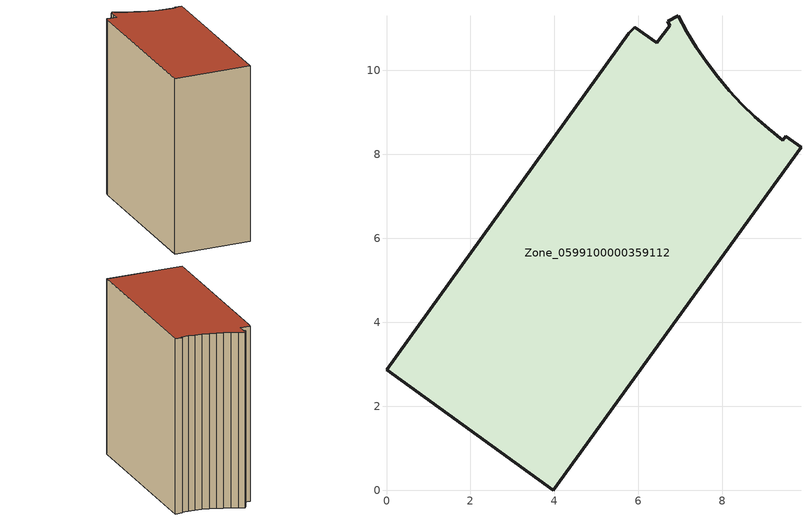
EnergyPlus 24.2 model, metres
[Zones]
Zone_0599100000359112
 floor ground (C_G): 3.97,0 0,2.87 5.77,10.88 5.91,11.04 6.44,10.66 6.75,11.07 6.7,11.18 6.95,11.3 7.16,10.92 7.38,10.55 7.62,10.19 7.88,9.85 8.16,9.51 8.46,9.2 8.77,8.89 9.1,8.61 9.44,8.34 9.51,8.44 9.87,8.17 z3.5
 wall outside (C_F): 9.44,8.34 9.1,8.61 8.77,8.89 8.46,9.2 8.16,9.51 7.88,9.85 7.62,10.19 7.38,10.55 7.16,10.92 6.95,11.3 6.7,11.18 6.75,11.07 6.44,10.66 5.91,11.04 5.77,10.88 0,2.87 3.97,0 9.87,8.17 9.51,8.44 9.44,8.34 z3.5:14.82
 roof outside (C_R): 3.97,0 9.87,8.17 9.51,8.44 9.44,8.34 9.1,8.61 8.77,8.89 8.46,9.2 8.16,9.51 7.88,9.85 7.62,10.19 7.38,10.55 7.16,10.92 6.95,11.3 6.7,11.18 6.75,11.07 6.44,10.66 5.91,11.04 5.77,10.88 0,2.87 z14.82
[BUILDING]
Pand.0599100000359112: North Axis=0; Terrain=City; Loads Convergence Tolerance Value=0.04; Temperature Convergence Tolerance Value=0.4; Solar Distribution=FullExterior; Maximum Number of Warmup Days=25; Minimum Number of Warmup Days=1
[Site:Location]
Rotterdam.The.Hague.AP_ZH_NLD Design_Conditions: Latitude=51.96; Longitude=4.45; Time Zone=1; Elevation=-4.5
[SITE:GROUNDTEMPERATURE:BUILDINGSURFACE]
18, 18, 18, 18, 18, 18, 18, 18, 18, 18, 18, 18
[MATERIAL] Thermal Absorptance=0.9; Solar Absorptance=0.7; Visible Absorptance=0.7
Name | Roughness | Thickness | Conductivity | Density | Specific Heat
G.TI.1992-2005 | MediumSmooth | 0.15 | 0.06 | 540 | 1210
F.TI.1992-2005 | Rough | 0.3 | 0.12 | 1920 | 840
R.TI.1992-2005 | MediumRough | 0.2 | 0.08 | 1500 | 1000
[CONSTRUCTION]
C_G: G.TI.1992-2005
C_F: F.TI.1992-2005
C_R: R.TI.1992-2005
[ZONE]
Zone_0599100000359112: Type=1; Multiplier=1; Ceiling Height=Autocalculate; Volume=Autocalculate; Floor Area=autocalculate; Part of Total Floor Area=Yes
[ZONEINFILTRATION:DESIGNFLOWRATE]
Infil_Zone_0599100000359112: Zone or ZoneList or Space or SpaceList=Zone_0599100000359112; Schedule=AlwaysOn; Design Flow Rate Calculation Method=Flow/Area; Flow Rate per Floor Area=0.0015; Constant Term Coefficient=1; Temperature Term Coefficient=0; Velocity Term Coefficient=0; Velocity Squared Term Coefficient=0
[HVACTEMPLATE:ZONE:IDEALLOADSAIRSYSTEM]
Zone_0599100000359112: Maximum Heating Supply Air Temperature=50; Minimum Cooling Supply Air Temperature=13; Maximum Heating Supply Air Humidity Ratio=0.0156; Minimum Cooling Supply Air Humidity Ratio=0.0077; Heating Limit=NoLimit; Cooling Limit=NoLimit; Dehumidification Control Type=ConstantSensibleHeatRatio; Cooling Sensible Heat Ratio=0.7; Dehumidification Setpoint=60; Humidification Control Type=None; Humidification Setpoint=30; Outdoor Air Method=None; Outdoor Air Flow Rate per Person=0.00944; Outdoor Air Flow Rate per Zone Floor Area=0; Outdoor Air Flow Rate per Zone=0; Demand Controlled Ventilation Type=None; Outdoor Air Economizer Type=NoEconomizer; Heat Recovery Type=None; Sensible Heat Recovery Effectiveness=0.7; Latent Heat Recovery Effectiveness=0.65
[ZONECONTROL:THERMOSTAT]
ThermostatControl_Zone_0599100000359112: Zone or ZoneList=Zone_0599100000359112; Control Type Schedule=DualSetpointControlType; Control 1=Thermostat_Zone_0599100000359112; Temperature Difference Between Cutout And Setpoint=0
[THERMOSTATSETPOINT:DUALSETPOINT]
Thermostat_Zone_0599100000359112: Heating Setpoint Temperature Schedule=HeatingSetpoint_Zone_0599100000359112; Cooling Setpoint Temperature Schedule=CoolingSetpoint_Zone_0599100000359112
[SCHEDULE:COMPACT]
HeatingSetpoint_Zone_0599100000359112: Through: 12/31, For: AllDays, Until: 24:00, 21
CoolingSetpoint_Zone_0599100000359112: Through: 12/31, For: AllDays, Until: 24:00, 24
DualSetpointControlType: Through: 12/31, For: AllDays, Until: 24:00, 4
AlwaysOn: Through: 12/31, For: AllDays, Until: 24:00, 1
